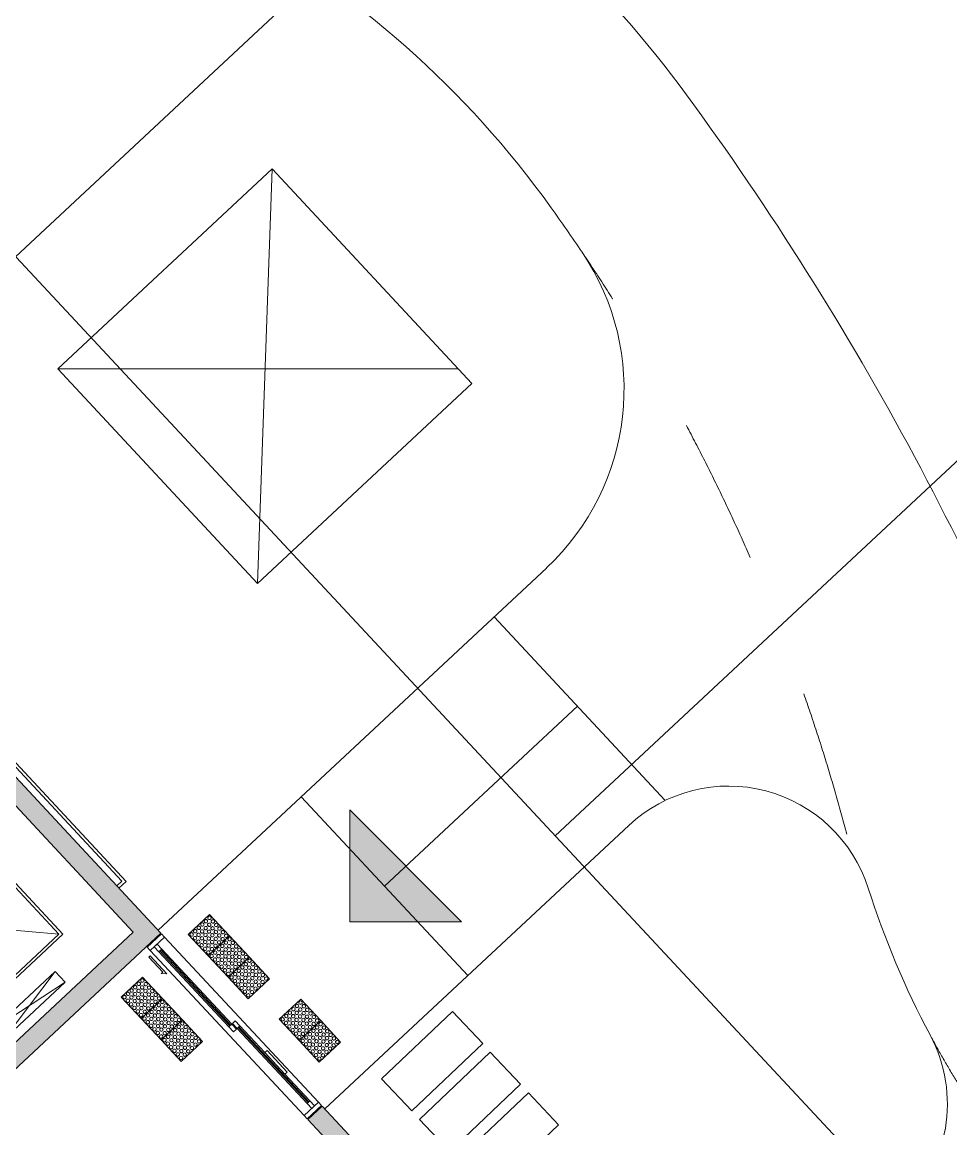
# Model space of a CAD drawing. Header units: millimetres. Extents: x -71377 to 516042, y -145869 to 441446.
# Drawn here: x 237707 to 247213, y 132474 to 143795 of the extents above; entities that cross this region are included whole.
import ezdxf

# ---------------------------------------------------------------- set-up
doc = ezdxf.new("R2010")
doc.units = ezdxf.units.MM
doc.header["$LTSCALE"] = 1000
doc.linetypes.add('_점선_M_', pattern=[3, 1.5, -1.5])
doc.linetypes.add('_점선_XS_', pattern=[1.15, 0.6, -0.55])
for name, color, linetype, lineweight in [('04', 4, 'Continuous', 5), ('06', 6, 'Continuous', 5), ('09_HID', 9, '_점선_M_', 5), ('A-detl', 7, 'Continuous', 5), ('A-door', 4, 'Continuous', 5), ('A-door-hdln', 8, 'Continuous', 5), ('A-ele-8', 8, 'Continuous', 5), ('A-fnsh', 5, 'Continuous', 5), ('A-furn-hdln', 8, '_점선_XS_', 5), ('A-glas', 5, 'Continuous', 5), ('A-glas-hdln', 8, 'Continuous', 5), ('A-hat', 251, 'Continuous', 5), ('A-text-2', 7, 'Continuous', 5), ('A_cwall', 2, 'Continuous', 5), ('A_fnsh-4', 4, 'Continuous', 5), ('AA_점형블럭', 8, 'Continuous', 5), ('elev', 4, 'Continuous', 5), ('조경라인_dwg', 8, 'Continuous', 5)]:
    doc.layers.add(name, color=color, linetype=linetype, lineweight=lineweight)

# ---------------------------------------------------------------- blocks, each defined once
blk = doc.blocks.new('EV_15인승 - EV_15인승_1060x2100-6900322-지반층 배치도')
at = {"layer": 'A-furn-hdln'}
for p, q in [((950, 100), (950, -100)), ((1250, 100), (1250, -100))]:
    blk.add_line(p, q, dxfattribs=at)
at = {"layer": 'elev'}
for p, q in [((1250, 100), (950, -100)), ((1250, -100), (950, 100)), ((-405, -65), (-405, -50)), ((-405, -50), (-375, -50)), ((-402, -65), (-405, -65)), ((-405, -100), (-405, -85)), ((-405, -85), (-402, -85)), ((-375, -100), (-405, -100)), ((-378, -53), (-402, -53)), ((-402, -53), (-402, -65)), ((-402, -85), (-402, -97)), ((-402, -97), (-378, -97)), ((-378, -97), (-378, -53)), ((-375, -50), (625, -50)), ((-375, -50), (-375, -100)), ((-375, -100), (625, -100)), ((625, -50), (655, -50)), ((625, -50), (625, -100)), ((655, -100), (625, -100)), ((652, -53), (628, -53)), ((628, -53), (628, -97)), ((628, -97), (652, -97)), ((652, -65), (652, -53)), ((655, -65), (652, -65)), ((652, -97), (652, -85)), ((652, -85), (655, -85)), ((655, -50), (655, -65)), ((655, -85), (655, -100)), ((1025, -198), (-775, -198)), ((-775, -198), (-775, -248)), ((665, -135), (-415, -135)), ((-415, -135), (-415, -175)), ((-415, -175), (665, -175)), ((665, -219), (-415, -219)), ((-415, -219), (-415, -259)), ((665, -175), (665, -135)), ((665, -259), (665, -219)), ((1025, -248), (1025, -198)), ((-775, -248), (-725, -248)), ((-725, -248), (-725, -1898)), ((-415, -259), (665, -259)), ((-325, -278), (-385, -278)), ((-385, -278), (-385, -398)), ((-325, -398), (-325, -278)), ((635, -278), (575, -278)), ((575, -278), (575, -398)), ((635, -398), (635, -278)), ((975, -1898), (975, -248)), ((975, -248), (1025, -248)), ((-695, -1868), (-695, -398)), ((-695, -398), (-325, -398)), ((945, -398), (-695, -1868)), ((-695, -398), (945, -1868)), ((575, -398), (945, -398)), ((945, -398), (945, -1868)), ((-1100, -720), (-950, -720)), ((-950, -1580), (-1100, -720)), ((-1100, -1580), (-950, -720)), ((-1100, -1580), (-1100, -720)), ((-950, -720), (-950, -1580)), ((-950, -1580), (-1100, -1580)), ((-725, -1898), (975, -1898)), ((945, -1868), (-695, -1868))]:
    blk.add_line(p, q, dxfattribs=at)
blk = doc.blocks.new('점자블럭_원형_개수_ - 점자블럭_원형_개수_-V12-지반층 배치도')
at = {"layer": 'AA_점형블럭'}
for p, q in [((300, 0), (0, 0)), ((0, 0), (0, -300)), ((300, -300), (300, 0)), ((600, 0), (300, 0)), ((300, 0), (300, -300)), ((600, -300), (600, 0)), ((0, -300), (300, -300)), ((300, -300), (600, -300))]:
    blk.add_line(p, q, dxfattribs=at)
for centre, start, end in [((25, -25), 0, 180), ((25, -25), 0, 180), ((25, -25), 120, 180), ((25, -25), 120, 180), ((25, -25), 180, 360), ((25, -25), 180, 0), ((25, -25), 180, 360), ((25, -25), 180, 0), ((25, -75), 0, 180), ((25, -75), 0, 180), ((25, -75), 0, 180), ((25, -75), 0, 180), ((25, -75), 180, 360), ((25, -75), 180, 0), ((25, -75), 180, 360), ((25, -75), 180, 0), ((25, -125), 0, 180), ((25, -125), 0, 180), ((25, -125), 0, 180), ((25, -125), 0, 180), ((25, -25), 15, 90), ((25, -25), 15, 90), ((75, -25), 0, 180), ((75, -25), 0, 180), ((75, -25), 0, 180), ((75, -25), 0, 180), ((75, -25), 180, 360), ((75, -25), 180, 0), ((75, -25), 180, 360), ((75, -25), 180, 0), ((75, -75), 0, 180), ((75, -75), 0, 180), ((75, -75), 0, 180), ((75, -75), 0, 180), ((75, -75), 180, 360), ((75, -75), 180, 0), ((75, -75), 180, 360), ((75, -75), 180, 0), ((75, -125), 0, 180), ((75, -125), 0, 180), ((75, -125), 0, 180), ((75, -125), 0, 180), ((125, -25), 0, 180), ((125, -25), 0, 180), ((125, -25), 0, 180), ((125, -25), 0, 180), ((125, -25), 180, 360), ((125, -25), 180, 0), ((125, -25), 180, 360), ((125, -25), 180, 0), ((125, -75), 0, 180), ((125, -75), 0, 180), ((125, -75), 0, 180), ((125, -75), 0, 180), ((125, -75), 180, 360), ((125, -75), 180, 0), ((125, -75), 180, 360), ((125, -75), 180, 0), ((125, -125), 0, 180), ((125, -125), 0, 180), ((125, -125), 0, 180), ((125, -125), 0, 180), ((175, -25), 0, 180), ((175, -25), 0, 180), ((175, -25), 180, 360), ((175, -25), 180, 360), ((175, -75), 0, 180), ((175, -75), 0, 180), ((175, -75), 0, 180), ((175, -75), 0, 180), ((175, -75), 180, 360), ((175, -75), 180, 0), ((175, -75), 180, 360), ((175, -75), 180, 0), ((175, -125), 0, 180), ((175, -125), 0, 180), ((175, -125), 0, 180), ((175, -125), 0, 180), ((175, -25), 0, 150), ((175, -25), 0, 150), ((175, -25), 210, 240), ((175, -25), 210, 240), ((175, -25), 300, 0), ((175, -25), 300, 0), ((225, -25), 0, 180), ((225, -25), 0, 180), ((225, -25), 180, 360), ((225, -25), 180, 360), ((225, -75), 180, 360), ((225, -75), 0, 180), ((225, -75), 0, 180), ((225, -75), 0, 180), ((225, -75), 0, 180), ((225, -75), 180, 360), ((225, -75), 180, 0), ((225, -75), 180, 0), ((225, -125), 0, 180), ((225, -125), 0, 180), ((225, -125), 0, 180), ((225, -125), 0, 180), ((225, -25), 0, 150), ((225, -25), 0, 150), ((225, -25), 210, 240), ((225, -25), 210, 240), ((225, -25), 300, 0), ((225, -25), 300, 0), ((275, -25), 0, 180), ((275, -25), 0, 180), ((275, -25), 180, 360), ((275, -25), 180, 360), ((275, -75), 0, 180), ((275, -125), 0, 180), ((275, -75), 0, 180), ((275, -75), 0, 180), ((275, -75), 0, 180), ((275, -75), 180, 360), ((275, -75), 180, 0), ((275, -75), 180, 360), ((275, -75), 180, 0), ((275, -125), 0, 180), ((275, -125), 0, 180), ((275, -125), 0, 180), ((275, -25), 0, 150), ((275, -25), 0, 150), ((275, -25), 210, 240), ((275, -25), 210, 240), ((275, -25), 300, 0), ((275, -25), 300, 0), ((325, -25), 0, 180), ((325, -25), 90, 180), ((325, -25), 0, 180), ((325, -25), 90, 180), ((325, -25), 180, 360), ((325, -25), 180, 345), ((325, -25), 180, 360), ((325, -25), 180, 345), ((325, -75), 0, 180), ((325, -75), 180, 360), ((325, -125), 90, 180), ((325, -125), 0, 180), ((325, -75), 0, 180), ((325, -75), 90, 180), ((325, -75), 90, 180), ((325, -75), 180, 345), ((325, -75), 180, 360), ((325, -75), 180, 345), ((325, -125), 0, 180), ((325, -125), 90, 180), ((325, -25), 30, 60), ((325, -25), 30, 60), ((325, -75), 30, 60), ((325, -75), 30, 60), ((325, -125), 30, 60), ((325, -125), 30, 60), ((375, -25), 0, 180), ((375, -25), 90, 180), ((375, -25), 0, 180), ((375, -25), 90, 180), ((375, -25), 180, 360), ((375, -25), 180, 345), ((375, -25), 180, 360), ((375, -25), 180, 345), ((375, -75), 0, 180), ((375, -75), 0, 180), ((375, -125), 0, 180), ((375, -75), 90, 180), ((375, -75), 90, 180), ((375, -75), 180, 360), ((375, -75), 180, 345), ((375, -75), 180, 360), ((375, -75), 180, 345), ((375, -125), 0, 180), ((375, -125), 90, 180), ((375, -125), 90, 180), ((375, -25), 30, 60), ((375, -25), 30, 60), ((375, -75), 30, 60), ((375, -75), 30, 60), ((375, -125), 30, 60), ((375, -125), 30, 60), ((425, -25), 0, 180), ((425, -25), 90, 180), ((425, -25), 0, 180), ((425, -25), 90, 180), ((425, -25), 180, 360), ((425, -25), 180, 345), ((425, -25), 180, 0), ((425, -25), 180, 345), ((425, -75), 0, 180), ((425, -75), 0, 180), ((425, -125), 0, 180), ((425, -125), 0, 180), ((425, -75), 90, 180), ((425, -75), 90, 180), ((425, -75), 180, 360), ((425, -75), 180, 345), ((425, -75), 180, 0), ((425, -75), 180, 345), ((425, -125), 90, 180), ((425, -125), 90, 180), ((425, -25), 30, 60), ((425, -25), 30, 60), ((425, -75), 30, 60), ((425, -75), 30, 60), ((425, -125), 30, 60), ((425, -125), 30, 60), ((475, -25), 0, 180), ((475, -25), 90, 180), ((475, -25), 0, 180), ((475, -25), 90, 180), ((475, -25), 180, 360), ((475, -25), 180, 345), ((475, -25), 180, 360), ((475, -25), 180, 345), ((475, -75), 0, 180), ((475, -75), 90, 180), ((475, -75), 0, 180), ((475, -75), 90, 180), ((475, -75), 180, 360), ((475, -75), 180, 345), ((475, -75), 180, 360), ((475, -75), 180, 345), ((475, -125), 0, 180), ((475, -125), 90, 180), ((475, -125), 0, 180), ((475, -125), 90, 180), ((475, -25), 30, 60), ((475, -25), 30, 60), ((475, -75), 30, 60), ((475, -75), 30, 60), ((475, -125), 30, 60), ((475, -125), 30, 60), ((525, -25), 0, 180), ((525, -25), 90, 180), ((525, -25), 0, 180), ((525, -25), 90, 180), ((525, -25), 180, 360), ((525, -25), 180, 345), ((525, -25), 180, 360), ((525, -25), 180, 345), ((525, -75), 0, 180), ((525, -75), 90, 180), ((525, -75), 0, 180), ((525, -75), 90, 180), ((525, -75), 180, 360), ((525, -75), 180, 345), ((525, -75), 180, 360), ((525, -75), 180, 345), ((525, -125), 0, 180), ((525, -125), 90, 180), ((525, -125), 0, 180), ((525, -125), 90, 180), ((525, -25), 30, 60), ((525, -25), 30, 60), ((525, -75), 30, 60), ((525, -75), 30, 60), ((525, -125), 30, 60), ((525, -125), 30, 60), ((575, -25), 0, 180), ((575, -25), 90, 180), ((575, -25), 0, 180), ((575, -25), 90, 180), ((575, -25), 180, 360), ((575, -25), 180, 345), ((575, -25), 180, 360), ((575, -25), 180, 345), ((575, -75), 0, 180), ((575, -75), 0, 180), ((575, -125), 90, 180), ((575, -75), 90, 180), ((575, -75), 90, 180), ((575, -75), 180, 360), ((575, -75), 180, 345), ((575, -75), 180, 360), ((575, -75), 180, 345), ((575, -125), 0, 180), ((575, -125), 90, 180), ((575, -125), 0, 180), ((575, -25), 30, 60), ((575, -25), 30, 60), ((575, -75), 30, 60), ((575, -75), 30, 60), ((575, -125), 30, 60), ((575, -125), 30, 60), ((25, -125), 180, 360), ((25, -125), 180, 0), ((25, -125), 180, 360), ((25, -125), 180, 0), ((25, -175), 0, 180), ((25, -175), 0, 180), ((25, -175), 135, 180), ((25, -175), 135, 180), ((25, -175), 180, 360), ((25, -175), 180, 315), ((25, -175), 180, 360), ((25, -175), 180, 315), ((25, -225), 0, 180), ((25, -225), 0, 180), ((25, -225), 135, 180), ((25, -225), 135, 180), ((25, -225), 180, 360), ((25, -225), 180, 315), ((25, -225), 180, 360), ((25, -225), 180, 315), ((25, -175), 30, 105), ((25, -175), 30, 105), ((25, -225), 30, 105), ((25, -225), 30, 105), ((75, -125), 180, 360), ((75, -125), 180, 0), ((75, -125), 180, 360), ((75, -125), 180, 0), ((75, -175), 0, 180), ((75, -175), 0, 180), ((75, -175), 0, 180), ((75, -175), 0, 180), ((75, -175), 180, 360), ((75, -175), 180, 0), ((75, -175), 180, 360), ((75, -175), 180, 0), ((75, -225), 0, 180), ((75, -225), 0, 180), ((75, -225), 0, 180), ((75, -225), 0, 180), ((75, -225), 180, 360), ((75, -225), 180, 0), ((75, -225), 180, 360), ((75, -225), 180, 360), ((125, -125), 180, 360), ((125, -125), 180, 0), ((125, -125), 180, 360), ((125, -125), 180, 0), ((125, -175), 0, 180), ((125, -175), 0, 180), ((125, -175), 0, 180), ((125, -175), 0, 180), ((125, -175), 180, 360), ((125, -175), 180, 0), ((125, -175), 180, 360), ((125, -175), 180, 0), ((125, -225), 0, 180), ((125, -225), 0, 180), ((125, -225), 0, 180), ((125, -225), 0, 180), ((125, -225), 180, 360), ((125, -225), 180, 0), ((125, -225), 180, 360), ((125, -225), 180, 0), ((175, -125), 180, 360), ((175, -125), 180, 0), ((175, -125), 180, 360), ((175, -125), 180, 0), ((175, -175), 0, 180), ((175, -175), 0, 180), ((175, -175), 0, 180), ((175, -175), 0, 180), ((175, -175), 180, 360), ((175, -175), 180, 0), ((175, -175), 180, 360), ((175, -175), 180, 0), ((175, -225), 0, 180), ((175, -225), 0, 180), ((175, -225), 0, 180), ((175, -225), 0, 180), ((175, -225), 180, 360), ((175, -225), 180, 360), ((175, -225), 180, 360), ((175, -225), 180, 0), ((225, -125), 180, 360), ((225, -125), 180, 360), ((225, -125), 180, 0), ((225, -125), 180, 0), ((225, -175), 0, 180), ((225, -175), 0, 180), ((225, -175), 0, 180), ((225, -175), 0, 180), ((225, -175), 180, 360), ((225, -175), 180, 0), ((225, -175), 180, 360), ((225, -175), 180, 0), ((225, -225), 0, 180), ((225, -225), 0, 180), ((225, -225), 0, 180), ((225, -225), 0, 180), ((225, -225), 180, 360), ((225, -225), 180, 0), ((225, -225), 180, 360), ((225, -225), 180, 0), ((275, -125), 180, 360), ((275, -125), 180, 0), ((275, -125), 180, 360), ((275, -125), 180, 0), ((275, -175), 0, 180), ((275, -175), 0, 180), ((275, -175), 0, 180), ((275, -175), 0, 180), ((275, -175), 180, 360), ((275, -175), 180, 0), ((275, -175), 180, 360), ((275, -175), 180, 360), ((275, -225), 0, 180), ((275, -225), 0, 180), ((275, -225), 0, 180), ((275, -225), 0, 180), ((275, -225), 180, 360), ((275, -225), 180, 0), ((275, -225), 180, 360), ((275, -225), 180, 0), ((325, -125), 180, 360), ((325, -125), 180, 345), ((325, -175), 180, 360), ((325, -175), 180, 0), ((325, -125), 180, 360), ((325, -125), 180, 345), ((325, -175), 0, 180), ((325, -175), 0, 180), ((325, -175), 0, 180), ((325, -175), 0, 180), ((325, -175), 180, 360), ((325, -175), 180, 360), ((325, -225), 0, 180), ((325, -225), 0, 180), ((325, -225), 0, 180), ((325, -225), 0, 180), ((325, -225), 180, 360), ((325, -225), 180, 0), ((325, -225), 180, 360), ((325, -225), 180, 0), ((375, -125), 180, 360), ((375, -175), 0, 180), ((375, -175), 0, 180), ((375, -175), 0, 180), ((375, -175), 180, 0), ((375, -175), 180, 360), ((375, -125), 180, 360), ((375, -125), 180, 345), ((375, -125), 180, 345), ((375, -175), 0, 180), ((375, -175), 180, 360), ((375, -175), 180, 360), ((375, -225), 0, 180), ((375, -225), 0, 180), ((375, -225), 0, 180), ((375, -225), 0, 180), ((375, -225), 180, 360), ((375, -225), 180, 360), ((375, -225), 180, 360), ((375, -225), 180, 0), ((425, -175), 0, 180), ((425, -175), 0, 180), ((425, -175), 0, 180), ((425, -175), 180, 360), ((425, -175), 180, 0), ((425, -175), 180, 360), ((425, -175), 180, 0), ((425, -125), 180, 360), ((425, -125), 180, 345), ((425, -125), 180, 360), ((425, -125), 180, 345), ((425, -175), 0, 180), ((425, -225), 0, 180), ((425, -225), 0, 180), ((425, -225), 0, 180), ((425, -225), 0, 180), ((425, -225), 180, 360), ((425, -225), 180, 0), ((425, -225), 180, 360), ((425, -225), 180, 0), ((475, -125), 180, 360), ((475, -125), 180, 345), ((475, -125), 180, 360), ((475, -125), 180, 345), ((475, -175), 0, 180), ((475, -175), 0, 180), ((475, -175), 0, 180), ((475, -175), 0, 180), ((475, -175), 180, 360), ((475, -175), 180, 0), ((475, -175), 180, 360), ((475, -175), 180, 0), ((475, -225), 0, 180), ((475, -225), 0, 180), ((475, -225), 0, 180), ((475, -225), 0, 180), ((475, -225), 180, 360), ((475, -225), 180, 360), ((475, -225), 180, 360), ((475, -225), 180, 0), ((525, -125), 180, 360), ((525, -125), 180, 345), ((525, -125), 180, 360), ((525, -125), 180, 345), ((525, -175), 0, 180), ((525, -175), 0, 180), ((525, -175), 0, 180), ((525, -175), 0, 180), ((525, -175), 180, 360), ((525, -175), 180, 0), ((525, -175), 180, 360), ((525, -175), 180, 0), ((525, -225), 0, 180), ((525, -225), 0, 180), ((525, -225), 0, 180), ((525, -225), 0, 180), ((525, -225), 180, 360), ((525, -225), 180, 0), ((525, -225), 180, 360), ((525, -225), 180, 0), ((575, -125), 180, 360), ((575, -125), 180, 345), ((575, -125), 180, 360), ((575, -125), 180, 345), ((575, -175), 0, 180), ((575, -175), 0, 180), ((575, -175), 0, 180), ((575, -175), 0, 180), ((575, -175), 180, 360), ((575, -175), 180, 360), ((575, -175), 180, 360), ((575, -175), 180, 360), ((575, -225), 0, 180), ((575, -225), 0, 180), ((575, -225), 0, 180), ((575, -225), 0, 180), ((575, -225), 180, 360), ((575, -225), 180, 0), ((575, -225), 180, 360), ((575, -225), 180, 0), ((25, -275), 0, 180), ((25, -275), 0, 180), ((25, -275), 135, 180), ((25, -275), 135, 180), ((25, -275), 180, 360), ((25, -275), 180, 315), ((25, -275), 180, 360), ((25, -275), 180, 315), ((25, -275), 30, 105), ((25, -275), 30, 105), ((75, -275), 0, 180), ((75, -275), 0, 180), ((75, -275), 0, 180), ((75, -275), 0, 180), ((75, -275), 180, 360), ((75, -275), 180, 0), ((75, -275), 180, 360), ((75, -275), 180, 360), ((125, -275), 0, 180), ((125, -275), 0, 180), ((125, -275), 0, 180), ((125, -275), 0, 180), ((125, -275), 180, 360), ((125, -275), 180, 0), ((125, -275), 180, 360), ((125, -275), 180, 0), ((175, -275), 0, 180), ((175, -275), 0, 180), ((175, -275), 0, 180), ((175, -275), 0, 180), ((175, -275), 180, 360), ((175, -275), 180, 0), ((175, -275), 180, 360), ((175, -275), 180, 0), ((225, -275), 0, 180), ((225, -275), 0, 180), ((225, -275), 0, 180), ((225, -275), 0, 180), ((225, -275), 180, 360), ((225, -275), 180, 0), ((225, -275), 180, 360), ((225, -275), 180, 0), ((275, -275), 0, 180), ((275, -275), 0, 180), ((275, -275), 0, 180), ((275, -275), 0, 180), ((275, -275), 180, 360), ((275, -275), 180, 0), ((275, -275), 180, 360), ((275, -275), 180, 360), ((325, -275), 0, 180), ((325, -275), 0, 180), ((325, -275), 0, 180), ((325, -275), 0, 180), ((325, -275), 180, 360), ((325, -275), 180, 360), ((325, -275), 180, 360), ((325, -275), 180, 0), ((375, -275), 0, 180), ((375, -275), 0, 180), ((375, -275), 0, 180), ((375, -275), 0, 180), ((375, -275), 180, 360), ((375, -275), 180, 0), ((375, -275), 180, 360), ((375, -275), 180, 0), ((425, -275), 0, 180), ((425, -275), 0, 180), ((425, -275), 0, 180), ((425, -275), 0, 180), ((425, -275), 180, 360), ((425, -275), 180, 0), ((425, -275), 180, 360), ((425, -275), 180, 0), ((475, -275), 0, 180), ((475, -275), 0, 180), ((475, -275), 0, 180), ((475, -275), 0, 180), ((475, -275), 180, 360), ((475, -275), 180, 0), ((475, -275), 180, 360), ((475, -275), 180, 0), ((525, -275), 0, 180), ((525, -275), 0, 180), ((525, -275), 0, 180), ((525, -275), 0, 180), ((525, -275), 180, 360), ((525, -275), 180, 360), ((525, -275), 180, 360), ((525, -275), 180, 360), ((575, -275), 0, 180), ((575, -275), 0, 180), ((575, -275), 0, 180), ((575, -275), 0, 180), ((575, -275), 180, 360), ((575, -275), 180, 0), ((575, -275), 180, 360), ((575, -275), 180, 360)]:
    blk.add_arc(centre, 17.5, start, end, dxfattribs=at)
blk = doc.blocks.new('점자블럭_원형_개수_ - 점자블럭_원형_개수_-V17-지반층 배치도')
at = {"layer": 'AA_점형블럭'}
for p, q in [((300, 0), (0, 0)), ((0, 0), (0, -300)), ((300, -300), (300, 0)), ((600, 0), (300, 0)), ((300, 0), (300, -300)), ((600, -300), (600, 0)), ((900, 0), (600, 0)), ((600, 0), (600, -300)), ((900, -300), (900, 0)), ((0, -300), (300, -300)), ((300, -300), (600, -300)), ((600, -300), (900, -300))]:
    blk.add_line(p, q, dxfattribs=at)
for centre, start, end in [((25, -25), 0, 180), ((25, -25), 0, 180), ((25, -25), 120, 180), ((25, -25), 120, 180), ((25, -25), 180, 360), ((25, -25), 180, 0), ((25, -25), 180, 360), ((25, -25), 180, 0), ((25, -75), 0, 180), ((25, -75), 0, 180), ((25, -75), 0, 180), ((25, -75), 0, 180), ((25, -75), 180, 360), ((25, -75), 180, 0), ((25, -75), 180, 360), ((25, -75), 180, 0), ((25, -125), 0, 180), ((25, -125), 0, 180), ((25, -125), 0, 180), ((25, -125), 0, 180), ((25, -25), 15, 90), ((25, -25), 15, 90), ((75, -25), 0, 180), ((75, -25), 0, 180), ((75, -25), 0, 180), ((75, -25), 0, 180), ((75, -25), 180, 360), ((75, -25), 180, 0), ((75, -25), 180, 360), ((75, -25), 180, 0), ((75, -75), 0, 180), ((75, -75), 0, 180), ((75, -75), 0, 180), ((75, -75), 0, 180), ((75, -75), 180, 360), ((75, -75), 180, 0), ((75, -75), 180, 360), ((75, -75), 180, 0), ((75, -125), 0, 180), ((75, -125), 0, 180), ((75, -125), 0, 180), ((75, -125), 0, 180), ((125, -25), 0, 180), ((125, -25), 0, 180), ((125, -25), 0, 180), ((125, -25), 0, 180), ((125, -25), 180, 360), ((125, -25), 180, 0), ((125, -25), 180, 360), ((125, -25), 180, 0), ((125, -75), 0, 180), ((125, -75), 0, 180), ((125, -75), 0, 180), ((125, -75), 0, 180), ((125, -75), 180, 360), ((125, -75), 180, 0), ((125, -75), 180, 360), ((125, -75), 180, 0), ((125, -125), 0, 180), ((125, -125), 0, 180), ((125, -125), 0, 180), ((125, -125), 0, 180), ((175, -25), 0, 180), ((175, -25), 0, 180), ((175, -25), 180, 360), ((175, -25), 180, 360), ((175, -75), 0, 180), ((175, -75), 0, 180), ((175, -75), 0, 180), ((175, -75), 0, 180), ((175, -75), 180, 360), ((175, -75), 180, 0), ((175, -75), 180, 360), ((175, -75), 180, 0), ((175, -125), 0, 180), ((175, -125), 0, 180), ((175, -125), 0, 180), ((175, -125), 0, 180), ((175, -25), 0, 150), ((175, -25), 0, 150), ((175, -25), 210, 240), ((175, -25), 210, 240), ((175, -25), 300, 0), ((175, -25), 300, 0), ((225, -25), 0, 180), ((225, -25), 0, 180), ((225, -25), 180, 360), ((225, -25), 180, 360), ((225, -75), 180, 360), ((225, -75), 0, 180), ((225, -75), 0, 180), ((225, -75), 0, 180), ((225, -75), 0, 180), ((225, -75), 180, 360), ((225, -75), 180, 0), ((225, -75), 180, 0), ((225, -125), 0, 180), ((225, -125), 0, 180), ((225, -125), 0, 180), ((225, -125), 0, 180), ((225, -25), 0, 150), ((225, -25), 0, 150), ((225, -25), 210, 240), ((225, -25), 210, 240), ((225, -25), 300, 0), ((225, -25), 300, 0), ((275, -25), 0, 180), ((275, -25), 0, 180), ((275, -25), 180, 360), ((275, -25), 180, 360), ((275, -75), 0, 180), ((275, -125), 0, 180), ((275, -75), 0, 180), ((275, -75), 0, 180), ((275, -75), 0, 180), ((275, -75), 180, 360), ((275, -75), 180, 0), ((275, -75), 180, 360), ((275, -75), 180, 0), ((275, -125), 0, 180), ((275, -125), 0, 180), ((275, -125), 0, 180), ((275, -25), 0, 150), ((275, -25), 0, 150), ((275, -25), 210, 240), ((275, -25), 210, 240), ((275, -25), 300, 0), ((275, -25), 300, 0), ((325, -25), 0, 180), ((325, -25), 90, 180), ((325, -25), 0, 180), ((325, -25), 90, 180), ((325, -25), 180, 360), ((325, -25), 180, 345), ((325, -25), 180, 360), ((325, -25), 180, 345), ((325, -75), 0, 180), ((325, -75), 180, 360), ((325, -125), 90, 180), ((325, -125), 0, 180), ((325, -75), 0, 180), ((325, -75), 90, 180), ((325, -75), 90, 180), ((325, -75), 180, 345), ((325, -75), 180, 360), ((325, -75), 180, 345), ((325, -125), 0, 180), ((325, -125), 90, 180), ((325, -25), 30, 60), ((325, -25), 30, 60), ((325, -75), 30, 60), ((325, -75), 30, 60), ((325, -125), 30, 60), ((325, -125), 30, 60), ((375, -25), 0, 180), ((375, -25), 90, 180), ((375, -25), 0, 180), ((375, -25), 90, 180), ((375, -25), 180, 360), ((375, -25), 180, 345), ((375, -25), 180, 360), ((375, -25), 180, 345), ((375, -75), 0, 180), ((375, -75), 0, 180), ((375, -125), 0, 180), ((375, -75), 90, 180), ((375, -75), 90, 180), ((375, -75), 180, 360), ((375, -75), 180, 345), ((375, -75), 180, 360), ((375, -75), 180, 345), ((375, -125), 0, 180), ((375, -125), 90, 180), ((375, -125), 90, 180), ((375, -25), 30, 60), ((375, -25), 30, 60), ((375, -75), 30, 60), ((375, -75), 30, 60), ((375, -125), 30, 60), ((375, -125), 30, 60), ((425, -25), 0, 180), ((425, -25), 90, 180), ((425, -25), 0, 180), ((425, -25), 90, 180), ((425, -25), 180, 360), ((425, -25), 180, 345), ((425, -25), 180, 0), ((425, -25), 180, 345), ((425, -75), 0, 180), ((425, -75), 0, 180), ((425, -125), 0, 180), ((425, -125), 0, 180), ((425, -75), 90, 180), ((425, -75), 90, 180), ((425, -75), 180, 360), ((425, -75), 180, 345), ((425, -75), 180, 0), ((425, -75), 180, 345), ((425, -125), 90, 180), ((425, -125), 90, 180), ((425, -25), 30, 60), ((425, -25), 30, 60), ((425, -75), 30, 60), ((425, -75), 30, 60), ((425, -125), 30, 60), ((425, -125), 30, 60), ((475, -25), 0, 180), ((475, -25), 90, 180), ((475, -25), 0, 180), ((475, -25), 90, 180), ((475, -25), 180, 360), ((475, -25), 180, 345), ((475, -25), 180, 360), ((475, -25), 180, 345), ((475, -75), 0, 180), ((475, -75), 90, 180), ((475, -75), 0, 180), ((475, -75), 90, 180), ((475, -75), 180, 360), ((475, -75), 180, 345), ((475, -75), 180, 360), ((475, -75), 180, 345), ((475, -125), 0, 180), ((475, -125), 90, 180), ((475, -125), 0, 180), ((475, -125), 90, 180), ((475, -25), 30, 60), ((475, -25), 30, 60), ((475, -75), 30, 60), ((475, -75), 30, 60), ((475, -125), 30, 60), ((475, -125), 30, 60), ((525, -25), 0, 180), ((525, -25), 90, 180), ((525, -25), 0, 180), ((525, -25), 90, 180), ((525, -25), 180, 360), ((525, -25), 180, 345), ((525, -25), 180, 360), ((525, -25), 180, 345), ((525, -75), 0, 180), ((525, -75), 90, 180), ((525, -75), 0, 180), ((525, -75), 90, 180), ((525, -75), 180, 360), ((525, -75), 180, 345), ((525, -75), 180, 360), ((525, -75), 180, 345), ((525, -125), 0, 180), ((525, -125), 90, 180), ((525, -125), 0, 180), ((525, -125), 90, 180), ((525, -25), 30, 60), ((525, -25), 30, 60), ((525, -75), 30, 60), ((525, -75), 30, 60), ((525, -125), 30, 60), ((525, -125), 30, 60), ((575, -25), 0, 180), ((575, -25), 90, 180), ((575, -25), 0, 180), ((575, -25), 90, 180), ((575, -25), 180, 360), ((575, -25), 180, 345), ((575, -25), 180, 360), ((575, -25), 180, 345), ((575, -75), 0, 180), ((575, -75), 0, 180), ((575, -125), 90, 180), ((575, -75), 90, 180), ((575, -75), 90, 180), ((575, -75), 180, 360), ((575, -75), 180, 345), ((575, -75), 180, 360), ((575, -75), 180, 345), ((575, -125), 0, 180), ((575, -125), 90, 180), ((575, -125), 0, 180), ((575, -25), 30, 60), ((575, -25), 30, 60), ((575, -75), 30, 60), ((575, -75), 30, 60), ((575, -125), 30, 60), ((575, -125), 30, 60), ((625, -25), 0, 180), ((625, -25), 0, 180), ((625, -25), 165, 180), ((625, -25), 165, 180), ((625, -25), 180, 360), ((625, -25), 180, 240), ((625, -25), 180, 360), ((625, -25), 180, 240), ((625, -75), 0, 180), ((625, -75), 0, 180), ((625, -125), 0, 180), ((625, -75), 0, 165), ((625, -75), 0, 165), ((625, -75), 180, 360), ((625, -75), 180, 360), ((625, -125), 0, 180), ((625, -125), 0, 165), ((625, -125), 0, 165), ((625, -75), 210, 240), ((625, -75), 210, 240), ((625, -25), 0, 120), ((625, -25), 0, 120), ((625, -25), 255, 0), ((625, -25), 255, 0), ((625, -75), 255, 0), ((625, -75), 255, 0), ((675, -25), 0, 180), ((675, -25), 0, 180), ((675, -25), 0, 180), ((675, -25), 0, 180), ((675, -25), 180, 360), ((675, -25), 180, 0), ((675, -25), 180, 360), ((675, -25), 180, 0), ((675, -125), 0, 180), ((675, -75), 0, 180), ((675, -75), 0, 180), ((675, -75), 0, 180), ((675, -75), 0, 180), ((675, -75), 180, 360), ((675, -75), 180, 0), ((675, -75), 180, 360), ((675, -75), 180, 0), ((675, -125), 0, 180), ((675, -125), 0, 180), ((675, -125), 0, 180), ((725, -25), 0, 180), ((725, -25), 0, 180), ((725, -25), 0, 180), ((725, -25), 0, 180), ((725, -25), 180, 360), ((725, -25), 180, 0), ((725, -25), 180, 360), ((725, -25), 180, 360), ((725, -75), 180, 360), ((725, -75), 180, 360), ((725, -75), 0, 180), ((725, -75), 0, 180), ((725, -75), 0, 180), ((725, -75), 0, 180), ((725, -75), 180, 360), ((725, -75), 180, 0), ((725, -125), 0, 180), ((725, -125), 0, 180), ((725, -125), 0, 180), ((725, -125), 0, 180), ((775, -25), 0, 180), ((775, -25), 0, 180), ((775, -25), 0, 180), ((775, -25), 180, 0), ((775, -25), 180, 360), ((775, -25), 180, 0), ((775, -75), 0, 180), ((775, -75), 0, 180), ((775, -125), 0, 180), ((775, -25), 0, 180), ((775, -25), 180, 0), ((775, -75), 0, 180), ((775, -75), 0, 180), ((775, -75), 180, 360), ((775, -75), 180, 0), ((775, -75), 180, 360), ((775, -75), 180, 0), ((775, -125), 0, 180), ((775, -125), 0, 180), ((775, -125), 0, 180), ((825, -25), 0, 180), ((825, -25), 0, 180), ((825, -25), 0, 180), ((825, -25), 180, 360), ((825, -25), 180, 0), ((825, -25), 180, 360), ((825, -25), 180, 360), ((825, -75), 0, 180), ((825, -75), 0, 180), ((825, -75), 180, 360), ((825, -125), 0, 180), ((825, -125), 0, 180), ((825, -25), 0, 180), ((825, -75), 0, 180), ((825, -75), 0, 180), ((825, -75), 180, 360), ((825, -75), 180, 360), ((825, -75), 180, 360), ((825, -125), 0, 180), ((825, -125), 0, 180), ((875, -25), 0, 180), ((875, -25), 0, 180), ((875, -25), 0, 180), ((875, -25), 180, 360), ((875, -25), 180, 360), ((875, -25), 180, 360), ((875, -25), 180, 360), ((875, -75), 0, 180), ((875, -75), 0, 180), ((875, -75), 180, 360), ((875, -75), 180, 0), ((875, -125), 0, 180), ((875, -125), 0, 180), ((875, -25), 0, 180), ((875, -75), 0, 180), ((875, -75), 0, 180), ((875, -75), 180, 0), ((875, -75), 180, 360), ((875, -125), 0, 180), ((875, -125), 0, 180), ((25, -125), 180, 360), ((25, -125), 180, 0), ((25, -125), 180, 360), ((25, -125), 180, 0), ((25, -175), 0, 180), ((25, -175), 0, 180), ((25, -175), 135, 180), ((25, -175), 135, 180), ((25, -175), 180, 360), ((25, -175), 180, 315), ((25, -175), 180, 360), ((25, -175), 180, 315), ((25, -225), 0, 180), ((25, -225), 0, 180), ((25, -225), 135, 180), ((25, -225), 135, 180), ((25, -225), 180, 360), ((25, -225), 180, 315), ((25, -225), 180, 360), ((25, -225), 180, 315), ((25, -175), 30, 105), ((25, -175), 30, 105), ((25, -225), 30, 105), ((25, -225), 30, 105), ((75, -125), 180, 360), ((75, -125), 180, 0), ((75, -125), 180, 360), ((75, -125), 180, 0), ((75, -175), 0, 180), ((75, -175), 0, 180), ((75, -175), 0, 180), ((75, -175), 0, 180), ((75, -175), 180, 360), ((75, -175), 180, 0), ((75, -175), 180, 360), ((75, -175), 180, 0), ((75, -225), 0, 180), ((75, -225), 0, 180), ((75, -225), 0, 180), ((75, -225), 0, 180), ((75, -225), 180, 360), ((75, -225), 180, 0), ((75, -225), 180, 360), ((75, -225), 180, 360), ((125, -125), 180, 360), ((125, -125), 180, 0), ((125, -125), 180, 360), ((125, -125), 180, 0), ((125, -175), 0, 180), ((125, -175), 0, 180), ((125, -175), 0, 180), ((125, -175), 0, 180), ((125, -175), 180, 360), ((125, -175), 180, 0), ((125, -175), 180, 360), ((125, -175), 180, 0), ((125, -225), 0, 180), ((125, -225), 0, 180), ((125, -225), 0, 180), ((125, -225), 0, 180), ((125, -225), 180, 360), ((125, -225), 180, 0), ((125, -225), 180, 360), ((125, -225), 180, 0), ((175, -125), 180, 360), ((175, -125), 180, 0), ((175, -125), 180, 360), ((175, -125), 180, 0), ((175, -175), 0, 180), ((175, -175), 0, 180), ((175, -175), 0, 180), ((175, -175), 0, 180), ((175, -175), 180, 360), ((175, -175), 180, 0), ((175, -175), 180, 360), ((175, -175), 180, 0), ((175, -225), 0, 180), ((175, -225), 0, 180), ((175, -225), 0, 180), ((175, -225), 0, 180), ((175, -225), 180, 360), ((175, -225), 180, 360), ((175, -225), 180, 360), ((175, -225), 180, 0), ((225, -125), 180, 360), ((225, -125), 180, 360), ((225, -125), 180, 0), ((225, -125), 180, 0), ((225, -175), 0, 180), ((225, -175), 0, 180), ((225, -175), 0, 180), ((225, -175), 0, 180), ((225, -175), 180, 360), ((225, -175), 180, 0), ((225, -175), 180, 360), ((225, -175), 180, 0), ((225, -225), 0, 180), ((225, -225), 0, 180), ((225, -225), 0, 180), ((225, -225), 0, 180), ((225, -225), 180, 360), ((225, -225), 180, 0), ((225, -225), 180, 360), ((225, -225), 180, 0), ((275, -125), 180, 360), ((275, -125), 180, 0), ((275, -125), 180, 360), ((275, -125), 180, 0), ((275, -175), 0, 180), ((275, -175), 0, 180), ((275, -175), 0, 180), ((275, -175), 0, 180), ((275, -175), 180, 360), ((275, -175), 180, 0), ((275, -175), 180, 360), ((275, -175), 180, 360), ((275, -225), 0, 180), ((275, -225), 0, 180), ((275, -225), 0, 180), ((275, -225), 0, 180), ((275, -225), 180, 360), ((275, -225), 180, 0), ((275, -225), 180, 360), ((275, -225), 180, 0), ((325, -125), 180, 360), ((325, -125), 180, 345), ((325, -175), 180, 360), ((325, -175), 180, 0), ((325, -125), 180, 360), ((325, -125), 180, 345), ((325, -175), 0, 180), ((325, -175), 0, 180), ((325, -175), 0, 180), ((325, -175), 0, 180), ((325, -175), 180, 360), ((325, -175), 180, 360), ((325, -225), 0, 180), ((325, -225), 0, 180), ((325, -225), 0, 180), ((325, -225), 0, 180), ((325, -225), 180, 360), ((325, -225), 180, 0), ((325, -225), 180, 360), ((325, -225), 180, 0), ((375, -125), 180, 360), ((375, -175), 0, 180), ((375, -175), 0, 180), ((375, -175), 0, 180), ((375, -175), 180, 0), ((375, -175), 180, 360), ((375, -125), 180, 360), ((375, -125), 180, 345), ((375, -125), 180, 345), ((375, -175), 0, 180), ((375, -175), 180, 360), ((375, -175), 180, 360), ((375, -225), 0, 180), ((375, -225), 0, 180), ((375, -225), 0, 180), ((375, -225), 0, 180), ((375, -225), 180, 360), ((375, -225), 180, 360), ((375, -225), 180, 360), ((375, -225), 180, 0), ((425, -175), 0, 180), ((425, -175), 0, 180), ((425, -175), 0, 180), ((425, -175), 180, 360), ((425, -175), 180, 0), ((425, -175), 180, 360), ((425, -175), 180, 0), ((425, -125), 180, 360), ((425, -125), 180, 345), ((425, -125), 180, 360), ((425, -125), 180, 345), ((425, -175), 0, 180), ((425, -225), 0, 180), ((425, -225), 0, 180), ((425, -225), 0, 180), ((425, -225), 0, 180), ((425, -225), 180, 360), ((425, -225), 180, 0), ((425, -225), 180, 360), ((425, -225), 180, 0), ((475, -125), 180, 360), ((475, -125), 180, 345), ((475, -125), 180, 360), ((475, -125), 180, 345), ((475, -175), 0, 180), ((475, -175), 0, 180), ((475, -175), 0, 180), ((475, -175), 0, 180), ((475, -175), 180, 360), ((475, -175), 180, 0), ((475, -175), 180, 360), ((475, -175), 180, 0), ((475, -225), 0, 180), ((475, -225), 0, 180), ((475, -225), 0, 180), ((475, -225), 0, 180), ((475, -225), 180, 360), ((475, -225), 180, 360), ((475, -225), 180, 360), ((475, -225), 180, 0), ((525, -125), 180, 360), ((525, -125), 180, 345), ((525, -125), 180, 360), ((525, -125), 180, 345), ((525, -175), 0, 180), ((525, -175), 0, 180), ((525, -175), 0, 180), ((525, -175), 0, 180), ((525, -175), 180, 360), ((525, -175), 180, 0), ((525, -175), 180, 360), ((525, -175), 180, 0), ((525, -225), 0, 180), ((525, -225), 0, 180), ((525, -225), 0, 180), ((525, -225), 0, 180), ((525, -225), 180, 360), ((525, -225), 180, 0), ((525, -225), 180, 360), ((525, -225), 180, 0), ((575, -125), 180, 360), ((575, -125), 180, 345), ((575, -125), 180, 360), ((575, -125), 180, 345), ((575, -175), 0, 180), ((575, -175), 0, 180), ((575, -175), 0, 180), ((575, -175), 0, 180), ((575, -175), 180, 360), ((575, -175), 180, 360), ((575, -175), 180, 360), ((575, -175), 180, 360), ((575, -225), 0, 180), ((575, -225), 0, 180), ((575, -225), 0, 180), ((575, -225), 0, 180), ((575, -225), 180, 360), ((575, -225), 180, 0), ((575, -225), 180, 360), ((575, -225), 180, 0), ((625, -125), 180, 360), ((625, -125), 180, 0), ((625, -175), 0, 180), ((625, -175), 0, 180), ((625, -175), 165, 180), ((625, -175), 165, 180), ((625, -175), 180, 360), ((625, -175), 180, 360), ((625, -175), 180, 360), ((625, -175), 180, 0), ((625, -225), 0, 180), ((625, -225), 0, 180), ((625, -225), 165, 180), ((625, -225), 165, 180), ((625, -225), 180, 360), ((625, -225), 180, 0), ((625, -225), 180, 360), ((625, -225), 180, 360), ((625, -125), 210, 240), ((625, -125), 210, 240), ((625, -125), 255, 360), ((625, -125), 255, 0), ((625, -175), 0, 105), ((625, -175), 0, 105), ((625, -225), 0, 105), ((625, -225), 0, 105), ((675, -175), 0, 180), ((675, -125), 180, 360), ((675, -125), 180, 360), ((675, -125), 180, 360), ((675, -125), 180, 360), ((675, -175), 0, 180), ((675, -175), 0, 180), ((675, -175), 0, 180), ((675, -175), 180, 360), ((675, -175), 180, 0), ((675, -175), 180, 360), ((675, -175), 180, 0), ((675, -225), 0, 180), ((675, -225), 0, 180), ((675, -225), 0, 180), ((675, -225), 0, 180), ((675, -225), 180, 0), ((675, -225), 180, 0), ((675, -225), 180, 0), ((675, -225), 180, 0), ((725, -125), 180, 360), ((725, -175), 180, 360), ((725, -175), 180, 360), ((725, -125), 180, 360), ((725, -125), 180, 360), ((725, -125), 180, 0), ((725, -175), 0, 180), ((725, -175), 0, 180), ((725, -175), 0, 180), ((725, -175), 0, 180), ((725, -175), 180, 0), ((725, -175), 180, 360), ((725, -225), 0, 180), ((725, -225), 0, 180), ((725, -225), 0, 180), ((725, -225), 0, 180), ((725, -225), 180, 360), ((725, -225), 180, 360), ((725, -225), 180, 360), ((725, -225), 180, 0), ((775, -125), 180, 0), ((775, -125), 180, 360), ((775, -125), 180, 0), ((775, -125), 180, 0), ((775, -175), 0, 180), ((775, -175), 0, 180), ((775, -175), 0, 180), ((775, -175), 0, 180), ((775, -175), 180, 360), ((775, -175), 180, 0), ((775, -175), 180, 0), ((775, -175), 180, 0), ((775, -225), 0, 180), ((775, -225), 0, 180), ((775, -225), 0, 180), ((775, -225), 0, 180), ((775, -225), 180, 360), ((775, -225), 180, 0), ((775, -225), 180, 360), ((775, -225), 180, 360), ((825, -125), 180, 360), ((825, -125), 180, 0), ((825, -125), 180, 360), ((825, -125), 180, 0), ((825, -175), 0, 180), ((825, -175), 0, 180), ((825, -175), 0, 180), ((825, -175), 0, 180), ((825, -175), 180, 360), ((825, -175), 180, 360), ((825, -175), 180, 0), ((825, -175), 180, 0), ((825, -225), 0, 180), ((825, -225), 0, 180), ((825, -225), 0, 180), ((825, -225), 0, 180), ((825, -225), 180, 360), ((825, -225), 180, 0), ((825, -225), 180, 360), ((825, -225), 180, 0), ((875, -125), 180, 360), ((875, -125), 180, 0), ((875, -125), 180, 360), ((875, -125), 180, 360), ((875, -175), 0, 180), ((875, -175), 0, 180), ((875, -175), 0, 180), ((875, -175), 0, 180), ((875, -175), 180, 360), ((875, -175), 180, 0), ((875, -175), 180, 360), ((875, -175), 180, 0), ((875, -225), 0, 180), ((875, -225), 0, 180), ((875, -225), 0, 180), ((875, -225), 0, 180), ((875, -225), 180, 360), ((875, -225), 180, 0), ((875, -225), 180, 0), ((875, -225), 180, 0), ((25, -275), 0, 180), ((25, -275), 0, 180), ((25, -275), 135, 180), ((25, -275), 135, 180), ((25, -275), 180, 360), ((25, -275), 180, 315), ((25, -275), 180, 360), ((25, -275), 180, 315), ((25, -275), 30, 105), ((25, -275), 30, 105), ((75, -275), 0, 180), ((75, -275), 0, 180), ((75, -275), 0, 180), ((75, -275), 0, 180), ((75, -275), 180, 360), ((75, -275), 180, 0), ((75, -275), 180, 360), ((75, -275), 180, 360), ((125, -275), 0, 180), ((125, -275), 0, 180), ((125, -275), 0, 180), ((125, -275), 0, 180), ((125, -275), 180, 360), ((125, -275), 180, 0), ((125, -275), 180, 360), ((125, -275), 180, 0), ((175, -275), 0, 180), ((175, -275), 0, 180), ((175, -275), 0, 180), ((175, -275), 0, 180), ((175, -275), 180, 360), ((175, -275), 180, 0), ((175, -275), 180, 360), ((175, -275), 180, 0), ((225, -275), 0, 180), ((225, -275), 0, 180), ((225, -275), 0, 180), ((225, -275), 0, 180), ((225, -275), 180, 360), ((225, -275), 180, 0), ((225, -275), 180, 360), ((225, -275), 180, 0), ((275, -275), 0, 180), ((275, -275), 0, 180), ((275, -275), 0, 180), ((275, -275), 0, 180), ((275, -275), 180, 360), ((275, -275), 180, 0), ((275, -275), 180, 360), ((275, -275), 180, 360), ((325, -275), 0, 180), ((325, -275), 0, 180), ((325, -275), 0, 180), ((325, -275), 0, 180), ((325, -275), 180, 360), ((325, -275), 180, 360), ((325, -275), 180, 360), ((325, -275), 180, 0), ((375, -275), 0, 180), ((375, -275), 0, 180), ((375, -275), 0, 180), ((375, -275), 0, 180), ((375, -275), 180, 360), ((375, -275), 180, 0), ((375, -275), 180, 360), ((375, -275), 180, 0), ((425, -275), 0, 180), ((425, -275), 0, 180), ((425, -275), 0, 180), ((425, -275), 0, 180), ((425, -275), 180, 360), ((425, -275), 180, 0), ((425, -275), 180, 360), ((425, -275), 180, 0), ((475, -275), 0, 180), ((475, -275), 0, 180), ((475, -275), 0, 180), ((475, -275), 0, 180), ((475, -275), 180, 360), ((475, -275), 180, 0), ((475, -275), 180, 360), ((475, -275), 180, 0), ((525, -275), 0, 180), ((525, -275), 0, 180), ((525, -275), 0, 180), ((525, -275), 0, 180), ((525, -275), 180, 360), ((525, -275), 180, 360), ((525, -275), 180, 360), ((525, -275), 180, 360), ((575, -275), 0, 180), ((575, -275), 0, 180), ((575, -275), 0, 180), ((575, -275), 0, 180), ((575, -275), 180, 360), ((575, -275), 180, 0), ((575, -275), 180, 360), ((575, -275), 180, 360), ((625, -275), 360, 180), ((625, -275), 0, 180), ((625, -275), 165, 180), ((625, -275), 165, 180), ((625, -275), 180, 360), ((625, -275), 180, 360), ((625, -275), 180, 360), ((625, -275), 180, 0), ((625, -275), 0, 105), ((625, -275), 0, 105), ((675, -275), 0, 180), ((675, -275), 0, 180), ((675, -275), 0, 180), ((675, -275), 0, 180), ((675, -275), 180, 0), ((675, -275), 180, 0), ((675, -275), 180, 360), ((675, -275), 180, 0), ((725, -275), 0, 180), ((725, -275), 0, 180), ((725, -275), 0, 180), ((725, -275), 0, 180), ((725, -275), 180, 360), ((725, -275), 180, 360), ((725, -275), 180, 360), ((725, -275), 180, 0), ((775, -275), 0, 180), ((775, -275), 0, 180), ((775, -275), 0, 180), ((775, -275), 0, 180), ((775, -275), 180, 360), ((775, -275), 180, 0), ((775, -275), 180, 360), ((775, -275), 180, 0), ((825, -275), 0, 180), ((825, -275), 0, 180), ((825, -275), 0, 180), ((825, -275), 0, 180), ((825, -275), 180, 360), ((825, -275), 180, 360), ((825, -275), 180, 360), ((825, -275), 180, 0), ((875, -275), 0, 180), ((875, -275), 0, 180), ((875, -275), 0, 180), ((875, -275), 0, 180), ((875, -275), 180, 0), ((875, -275), 180, 0), ((875, -275), 180, 0), ((875, -275), 180, 0)]:
    blk.add_arc(centre, 17.5, start, end, dxfattribs=at)
blk = doc.blocks.new('자동문편개형_로비폰_ - _A_ASD_24x23-7871175-지반층 배치도')
at = {"layer": 'A-detl', "lineweight": 9}
for p, q in [((-865, -140), (-1115, -140)), ((-1115, -140), (-1115, -160)), ((-1115, -160), (-905, -160)), ((-905, -180), (-865, -140)), ((-905, -160), (-905, -180))]:
    blk.add_line(p, q, dxfattribs=at)
at = {"layer": 'A-door'}
for p, q in [((-1155, 100), (-1200, 100)), ((-1200, 100), (-1200, -100)), ((-1155, -100), (-1155, 100)), ((35, 45), (-35, 45)), ((-35, 45), (-35, 5)), ((-35, 5), (35, 5)), ((35, 5), (35, 45)), ((710, 75), (410, 75)), ((410, 75), (410, 45)), ((410, 45), (710, 45)), ((710, 45), (710, 75)), ((1155, 45), (1085, 45)), ((1085, 45), (1085, 5)), ((1085, 5), (1155, 5)), ((1200, 100), (1155, 100)), ((1155, 100), (1155, -100)), ((1155, 5), (1155, 45)), ((1200, -100), (1200, 100)), ((-1200, -100), (-1155, -100)), ((-1085, -5), (-1155, -5)), ((-1155, -5), (-1155, -45)), ((-1155, -45), (-1085, -45)), ((-1085, -45), (-1085, -5)), ((35, -5), (-35, -5)), ((-35, -5), (-35, -45)), ((-35, -45), (35, -45)), ((35, -45), (35, -5)), ((1155, -100), (1200, -100))]:
    blk.add_line(p, q, dxfattribs=at)
at = {"layer": 'A-door-hdln'}
for p, q in [((-1155, 100), (1155, 100)), ((410, 45), (35, 45)), ((35, 5), (1085, 5)), ((1085, 45), (710, 45)), ((-1155, -100), (1155, -100)), ((-35, -5), (-1085, -5)), ((-1085, -45), (-35, -45))]:
    blk.add_line(p, q, dxfattribs=at)
at = {"layer": 'A-glas'}
for p, q in [((-35, -19), (-1085, -19)), ((-1085, -19), (-1085, -31)), ((-1085, -31), (-35, -31)), ((-35, -31), (-35, -19))]:
    blk.add_line(p, q, dxfattribs=at)
at = {"layer": 'A-glas-hdln'}
for p, q in [((1085, 31), (35, 31)), ((35, 19), (1085, 19))]:
    blk.add_line(p, q, dxfattribs=at)
blk = doc.blocks.new('조경라인_dwg_A$Cb8b4522a-7862174-지반층 배치도')
at = {"layer": '06'}
for p, q in [((169385, 42147), (171137, 40269)), ((168263, 39392), (170238, 41233)), ((167411, 40306), (169116, 38478))]:
    blk.add_line(p, q, dxfattribs=at)
blk = doc.blocks.new('조경라인_dwg_A$Caf647c91-7862176-지반층 배치도')
at = {"layer": '04'}
blk.add_line((164919, 44683), (169021, 44683), dxfattribs=at)
at = {"layer": '04', "flags": 128}
blk.add_lwpolyline([(167113, 46729), (169159, 44535), (166965, 42489), (164919, 44683), (167113, 46729), (166965, 42489)], dxfattribs=at)
blk = doc.blocks.new('조경라인_dwg-6847807-지반층 배치도')
at = {"layer": '04', "flags": 128}
for points in [[(242111, 133675), (242421, 133348), (241695, 132660), (241385, 132987)], [(242499, 133258), (242809, 132932), (242083, 132244), (241774, 132571)], [(242888, 132842), (243197, 132515), (242472, 131827), (242162, 132154)]]:
    blk.add_lwpolyline(points, close=True, dxfattribs=at)
at = {"layer": '06'}
for p, q in [((239100, 134506), (243073, 138211)), ((240805, 132678), (243915, 135578))]:
    blk.add_line(p, q, dxfattribs=at)
for centre, radius, start, end in [((235001, 136061), 10000, 35.7045, 136.7871), ((235001, 136061), 11800, 35.7045, 55.6686), ((219519, 124704), 31000, 19.8431, 36.0508), ((227205, 130458), 19600, 34.0788, 35.7045), ((241368, 140040), 2500, 313, 34.0788), ((244938, 134481), 1500, 17.6522, 133), ((254928, 137660), 8983, 197.6522, 208.0582), ((245677, 132729), 1500, 313, 28.0582)]:
    blk.add_arc(centre, radius, start, end, dxfattribs=at)
at = {"layer": '09_HID'}
for centre, radius, start, end in [((227205, 130458), 19600, 14.874, 33.9092), ((254928, 137660), 8983, 208.0582, 234.5395)]:
    blk.add_arc(centre, radius, start, end, dxfattribs=at)
for name in ['조경라인_dwg_A$Cb8b4522a-7862174-지반층 배치도', '조경라인_dwg_A$Caf647c91-7862176-지반층 배치도']:
    blk.add_blockref(name, (73152, 95564))
blk = doc.blocks.new('패밀리2 - 패밀리2-6852550-지반층 배치도')
at = {"layer": 'A-text-2'}
blk.add_hatch(color=256, dxfattribs=at).paths.add_polyline_path([(4.217, 1.08), (5.837, 1.08), (5.027, 0.27)])
for p, q in [((4.217, 1.08), (5.027, 0.27)), ((5.837, 1.08), (4.217, 1.08)), ((5.027, 0.27), (5.837, 1.08))]:
    blk.add_line(p, q, dxfattribs=at)

msp = doc.modelspace()

# ---------------------------------------------------------------- hatches: boundary and pattern name
at = {"layer": 'A-hat'}
for points in [[(238981.3, 134340.6), (239127.5, 134477), (237252, 136488.2), (237105.8, 136351.8), (238860.5, 134470.1)], [(237123.6, 132608.3), (238981.3, 134340.6), (238844.9, 134486.8), (236987.2, 132754.6)], [(241000, 132175.8), (241146.2, 132312.2), (240778, 132707.1), (240631.7, 132570.7), (240872.8, 132312.2)]]:
    msp.add_hatch(color=256, dxfattribs=at).paths.add_polyline_path(points)

# ---------------------------------------------------------------- linework, layer by layer
at = {"layer": 'A-ele-8'}
for p, q in [((239165, 134436.7), (240740.5, 132747.3)), ((240594.2, 132610.9), (239018.8, 134300.3))]:
    msp.add_line(p, q, dxfattribs=at)
at = {"layer": 'A-fnsh'}
for p, q in [((237639.2, 141395.6), (253911.8, 156570.1)), ((231774, 147685.2), (253120.6, 124793.9)), ((243163.4, 135471.6), (255962.1, 147406.6))]:
    msp.add_line(p, q, dxfattribs=at)
at = {"layer": 'A_cwall'}
for p, q in [((233787.5, 140203.5), (239127.5, 134477)), ((237105.8, 136351.8), (238844.9, 134486.8)), ((238844.9, 134486.8), (237133.5, 132891)), ((237123.6, 132608.3), (239127.5, 134477)), ((240778, 132707.1), (240631.7, 132570.7)), ((241146.2, 132312.2), (240778, 132707.1)), ((240631.7, 132570.7), (240863.6, 132322))]:
    msp.add_line(p, q, dxfattribs=at)
at = {"layer": 'A_fnsh-4'}
for p, q in [((238728.6, 135007.4), (233790.9, 140302.4)), ((233792.4, 140344.8), (238771, 135005.9)), ((238677.4, 134959.7), (238728.6, 135007.4)), ((238697.9, 134937.7), (238771, 135005.9))]:
    msp.add_line(p, q, dxfattribs=at)

# ---------------------------------------------------------------- block references
at = {"layer": 'A-detl', "lineweight": 9, "rotation": 313.0000012484763}
msp.add_blockref('자동문편개형_로비폰_ - _A_ASD_24x23-7871175-지반층 배치도', (239879.6, 133523.8), dxfattribs=at)
at = {"layer": 'A-text-2', "xscale": 1000, "yscale": 1000, "zscale": 1000, "rotation": 315.0000000000006}
msp.add_blockref('패밀리2 - 패밀리2-6852550-지반층 배치도', (237314.4, 137957.2), dxfattribs=at)
at = {"layer": 'AA_점형블럭', "rotation": 313.0000012484761}
for name, p in [('점자블럭_원형_개수_ - 점자블럭_원형_개수_-V17-지반층 배치도', (239625.9, 134668.3)), ('점자블럭_원형_개수_ - 점자블럭_원형_개수_-V17-지반층 배치도', (238938.5, 134027.2)), ('점자블럭_원형_개수_ - 점자블럭_원형_개수_-V12-지반층 배치도', (240557.9, 133800.9))]:
    msp.add_blockref(name, p, dxfattribs=at)
at = {"layer": 'elev', "rotation": 133.0000012484774}
msp.add_blockref('EV_15인승 - EV_15인승_1060x2100-6900322-지반층 배치도', (236242, 133700.4), dxfattribs=at)
at = {"layer": '조경라인_dwg', "rotation": 8.537736462515947e-07}
msp.add_blockref('조경라인_dwg-6847807-지반층 배치도', (0, 0), dxfattribs=at)

doc.saveas('drawing.dxf')
